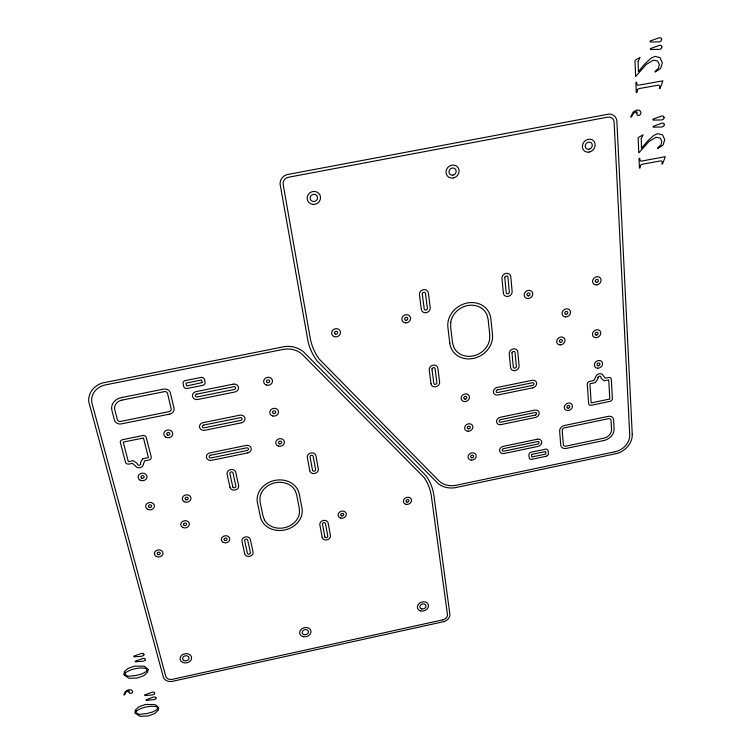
<?xml version="1.0" encoding="UTF-8"?>
<svg xmlns="http://www.w3.org/2000/svg" width="754" height="754" viewBox="0 0 754 754"><rect width="100%" height="100%" fill="white"/><g stroke="black" fill="none" stroke-linecap="round" stroke-linejoin="round"><path stroke-width="1.13" d="M202.213 382.561L186.634 385.954L185.955 383.126L201.554 379.959L202.213 382.561M638.148 61.432L638.402 71.687L644.576 64.213L651.117 58.105L655.113 56.38L660.089 57.719L662.332 62.921L660.57 68.501L655.122 72.111L655.094 71.366L658.355 68.378L659.382 64.542L657.639 61.017L653.435 60.188L646.235 64.458L635.631 76.522L634.962 60.348L640.005 57.474L638.148 61.432M422.268 293.787L424.266 309.263A1.687 1.517 -29 0 0 427.424 308.631L425.454 293.155A1.697 1.527 -29.8 0 0 422.268 293.787M641.249 138.604L641.484 148.302L647.488 141.177L653.85 135.334L657.742 133.665L662.568 134.881L664.755 139.773L663.03 145.07L657.733 148.538L657.705 147.831L660.881 144.975L661.88 141.337L660.184 138.029L656.103 137.275L649.109 141.384L638.779 152.911L638.148 137.614L643.058 134.843L641.249 138.604M128.84 691.833L129.622 693.294L131.102 693.378L132.402 692.568L132.647 691.22L131.215 689.882L128.406 689.769L125.39 691.446L123.873 694.971L124.627 694.802L125.824 692.295L128.208 690.975L129 691.126L128.84 691.833M431.957 369.026L433.833 383.607A1.64 1.433 -25.9 0 0 436.896 382.975L435.039 368.404A1.649 1.442 -26.4 0 0 431.957 369.026M611.541 429.205L611.532 430.242A8.501 6.993 -31.9 0 1 604.944 437.914L565.623 446.217A2.592 2.139 -30 0 1 563.342 444.766L562.211 430.28A2.611 2.168 -30.5 0 1 564.209 427.904L608.751 418.611A2.611 2.149 -32.5 0 1 610.994 420.091L611.541 429.205M450.751 322.212L450.638 327.01L452.485 342.514L453.691 346.972A19.284 16.927 -30.2 0 0 473.05 355.954A19.284 16.927 -30.2 0 0 489.591 339.734L489.77 335.002L488.158 319.498L487.009 314.955A19.416 17.135 -31 0 0 467.433 305.596A19.416 17.135 -31 0 0 450.751 322.212M632.248 434.37L632.201 436.415A18.85 15.41 -32 0 1 617.554 453.343L454.803 487.772A22.865 19.255 -24 0 1 437.923 483.418L316.699 360.497L314.399 356.991A67.747 61.121 -23.8 0 1 308.122 341.977L280.073 183.948A9.482 9.114 -21.4 0 1 286.746 174.664L608.77 114.09A9.632 8.417 -50.5 0 1 616.838 120.414L632.248 434.37M504.756 277.472L506.236 292.967A1.687 1.489 -35 0 0 509.365 292.345L507.904 276.85A1.697 1.508 -35.9 0 0 504.756 277.472M511.957 352.797L513.351 367.387A1.64 1.404 -31.1 0 0 516.386 366.774L515.01 352.175A1.649 1.423 -31.8 0 0 511.957 352.797M531.495 454.464L531.749 456.999L545.821 454.049L545.651 451.505L531.495 454.464M595.453 377.368L593.898 380.506L589.854 381.336A2.865 2.403 -33.5 0 0 587.291 384.389L588.676 403.984A2.846 2.366 -32.7 0 0 591.409 405.256L610.193 401.335A2.846 2.356 -33.5 0 0 612.399 398.743L611.296 379.121A2.875 2.394 -34.3 0 0 608.827 377.452L605.255 378.178L602.201 374.276A4.307 3.6 -34.1 0 0 596.414 375.464L595.453 377.368M598.026 377.462L597.922 378.819L595.302 382.617L589.939 383.758L591.183 402.909L609.807 399.026L608.723 379.912L604.143 380.808L601.136 378.159L600.872 376.877A1.546 1.291 -34.1 0 0 598.026 377.462M637.224 89.933L637.007 92.459L636.291 92.591L635.867 82.422L636.593 82.29L637.026 84.665L637.893 85.296L662.898 80.829L660.014 88.633L659.401 88.454L659.929 86.295L658.685 85.127L640.787 88.265L637.95 89.019L637.224 89.933M640.325 165.578L640.108 167.963L639.411 168.104L639.015 158.481L639.712 158.349L640.127 160.593L640.975 161.186L665.282 156.7L662.474 164.118L661.88 163.948L662.398 161.903L661.183 160.809L643.784 163.957L641.032 164.702L640.325 165.578M148.076 669.373L147.652 672.116L144.061 675.556L137.454 677.997L129.028 678.298L123.826 674.821L124.316 671.795L127.784 668.544L134.466 666.102L144.287 666.187L148.076 669.373M158.67 707.554L158.246 710.221L154.702 713.567L148.208 715.97L139.952 716.3L134.862 712.973L135.362 710.042L138.774 706.875L145.333 704.481L154.966 704.509L158.67 707.554M636.762 113.034L637.243 115.23L638.808 115.503L640.391 114.467L640.994 112.553L639.797 110.461L636.819 109.999L633.181 112.101L630.683 117.04L631.532 116.879L633.426 113.373L636.301 111.715L637.111 112.016L636.762 113.034M143.957 654.321L143.731 655.443L141.366 656.329L133.91 656.857L133.722 656.197L141.724 653.36L143.185 653.454L143.957 654.321M154.693 693.039L154.476 694.123L152.148 695L144.834 695.546L144.655 694.915L152.506 692.115L153.939 692.2L154.693 693.039M143.477 464.03L142.779 465.944A4.467 3.836 -3.5 0 1 136.615 467.207L132.478 463.352L128.661 464.125A2.997 2.573 -2.7 0 1 125.579 462.494L120.31 442.457A3.025 2.611 -1.9 0 1 122.28 439.742L142.751 435.558A3.007 2.611 -3.2 0 1 146.069 436.868L151.205 456.896A2.988 2.573 -3.9 0 1 148.924 459.997L144.608 460.873L143.477 464.03M145.352 659.354L145.117 660.429L143.609 661.145L135.315 661.842L135.155 661.258L143.1 658.374L144.57 658.468L145.352 659.354M156.04 697.893L155.814 698.939L154.325 699.637L146.191 700.362L146.031 699.797L153.835 696.96L155.277 697.045L156.04 697.893M125.305 672.851L124.9 674.538L128.133 676.263L136.276 675.461L142.223 673.793L146.342 671.494L146.945 669.627L146.003 668.421C139.075 667.111 131.121 668.939 125.305 672.851M136.323 711.06L135.918 712.69L139.075 714.34L147.068 713.52L152.911 711.87L156.964 709.618L157.558 707.817L156.643 706.658C149.82 705.433 142.044 707.243 136.323 711.06M661.654 39.368L661.126 40.999L659.335 41.904L650.165 41.979L650.127 40.989L659.477 37.7L661.032 38.002L661.654 39.368M664.104 117.511L663.595 119.057L661.861 119.933L652.945 120.093L652.907 119.16L662.003 115.956L663.511 116.229L664.104 117.511M661.889 46.946L661.371 48.51L659.561 49.387L650.429 49.481L650.4 48.605L659.703 45.24L661.267 45.551L661.889 46.946M664.331 124.664L663.822 126.154L662.069 127.002L653.2 127.19L653.171 126.361L662.21 123.09L663.727 123.364L664.331 124.664M142.676 458.771L140.489 462.617L140.621 463.964A1.612 1.376 -3.5 0 1 137.596 464.587L137.049 463.324L133.204 460.694L128.331 461.684L123.222 442.108L143.458 437.999L148.397 457.565L142.676 458.771M535.594 414.992L500.411 422.287A1.536 1.301 -28 0 1 500.147 419.742L535.368 412.438A1.536 1.291 -29.9 0 1 535.594 414.992M503.681 448.592L503.144 448.771A1.517 1.272 -27.1 0 0 503.399 451.26L538.158 443.983A1.508 1.263 -28.9 0 0 537.941 441.495L503.681 448.592M203.816 425.039L203.241 425.228A1.602 1.404 -7.4 0 0 203.844 427.876L241.233 420.261A1.593 1.404 -10.2 0 0 240.677 417.612L203.816 425.039M210.639 455.218L210.074 455.397A1.583 1.367 -8.3 0 0 210.658 457.989L247.576 450.392A1.574 1.367 -10.8 0 0 247.029 447.801L210.639 455.218M497.631 389.818L497.084 389.997A1.555 1.329 -29.1 0 0 497.348 392.608L532.974 385.294A1.555 1.319 -31.1 0 0 532.739 382.683L497.631 389.818M196.813 394.097L196.228 394.285A1.621 1.442 -6.4 0 0 196.851 397L234.739 389.356A1.612 1.442 -9.5 0 0 234.164 386.642L196.813 394.097M444.125 621.569L171.724 681.493A8.096 6.371 -8.1 0 1 163.514 677.686L88.802 401.967A20.792 18.237 0.4 0 1 102.214 383.032L284.673 346.567A24.373 21.847 -14.4 0 1 303.589 351.901L426.236 475.972L428.215 479.073A62.978 52.903 -18.6 0 1 433.946 495.651L449.94 614.783A7.842 6.23 -20.3 0 1 444.125 621.569M121.865 400.138L120.612 400.468A9.274 8.124 -0.9 0 0 114.58 408.885L117.398 419.893A2.828 2.46 -1 0 0 120.31 421.477L169.377 411.561A2.799 2.46 -4.3 0 0 171.233 409.017L167.473 393.202A2.818 2.498 -3.7 0 0 164.598 391.59L121.865 400.138M442.871 619.845L172.242 679.345A5.495 4.326 -8.1 0 1 165.767 676.338L92.12 403.748A17.851 15.655 0.4 0 1 105.503 384.898L283.089 349.441A21.527 19.302 -14.4 0 1 302.854 355.002L424.031 477.461A60.301 50.65 -18.6 0 1 431.373 496.236L447.452 614.501A5.316 4.232 -20.3 0 1 442.871 619.845M615.113 451.731L456.396 485.227A20.188 17.003 -24 0 1 438.743 480.656L319.008 358.876A64.787 58.454 -23.8 0 1 310.073 337.424L283.193 184.57A6.437 6.183 -21.4 0 1 288.452 177.256L607.743 117.134A6.541 5.712 -50.5 0 1 614.114 122.12L629.722 434.832A16.183 13.233 -32 0 1 615.113 451.731M537.357 439.224L503.286 446.349A4.204 3.534 -27.1 0 0 499.591 450.779A4.204 3.534 -27.1 0 0 504.021 453.512L537.988 446.396A4.204 3.506 -28.9 0 0 541.711 441.967A4.204 3.506 -28.9 0 0 537.357 439.224M604.029 440.468L566.122 448.432A5.259 4.354 -30 0 1 560.74 445.02L559.638 431.109A5.297 4.401 -30.5 0 1 564.36 425.52L608.289 416.359A5.297 4.354 -32.5 0 1 613.586 419.846L614.086 428.743A11.178 9.189 -31.9 0 1 604.029 440.468M546.301 456.245L531.683 459.318A2.79 2.319 -28.2 0 1 529.185 457.763L528.912 455.077A2.799 2.328 -28.2 0 1 531.391 452.136L545.689 449.148A2.799 2.319 -28.9 0 1 548.177 450.713L548.431 453.719A2.79 2.319 -28.9 0 1 546.301 456.245M535.425 417.462L501.042 424.596A4.26 3.61 -28 0 1 496.556 421.788A4.26 3.61 -28 0 1 500.288 417.264L534.774 410.119A4.26 3.591 -29.9 0 1 539.195 412.947A4.26 3.591 -29.9 0 1 535.425 417.462M532.805 387.82L497.989 394.973A4.317 3.704 -29.1 0 1 493.436 392.071A4.317 3.704 -29.1 0 1 497.216 387.462L532.135 380.299A4.317 3.676 -31.1 0 1 536.612 383.211A4.317 3.676 -31.1 0 1 532.805 387.82M247.689 452.9L211.61 460.326A4.401 3.808 -8.3 0 1 206.455 457.489A4.401 3.808 -8.3 0 1 209.923 452.89L246.115 445.444A4.383 3.808 -10.8 0 1 251.195 448.291A4.383 3.808 -10.8 0 1 247.689 452.9M241.355 422.824L204.805 430.28A4.458 3.911 -7.4 0 1 199.574 427.358A4.458 3.911 -7.4 0 1 203.08 422.655L239.753 415.19A4.439 3.902 -10.2 0 1 244.899 418.121A4.439 3.902 -10.2 0 1 241.355 422.824M169.612 414.116L121.319 423.889A5.73 5.005 -1 0 1 114.457 420.157L111.922 410.506A12.196 10.688 -0.9 0 1 121.13 397.65L163.627 389.121A5.721 5.061 -3.7 0 1 170.404 392.947L174.004 408.131A5.683 4.995 -4.3 0 1 169.612 414.116M201.309 377.377L185.088 380.629A3.035 2.705 -5.2 0 0 183.052 383.418L183.825 386.774A3.035 2.696 -5.3 0 0 186.907 388.527L202.694 385.379A3.025 2.696 -6.6 0 0 205.069 382.146L204.381 379.149A3.035 2.705 -6.5 0 0 201.309 377.377M233.222 384.163L196.068 391.637A4.524 4.006 -6.4 0 0 192.524 396.444A4.524 4.006 -6.4 0 0 197.84 399.469L234.871 391.995A4.496 4.006 -9.5 0 0 238.443 387.188A4.496 4.006 -9.5 0 0 233.222 384.163M247.463 553.493L244.598 540.458A1.593 1.329 -11 0 1 247.604 539.817L250.451 552.852A1.583 1.31 -11.2 0 1 247.463 553.493M232.854 487.056L229.819 473.248A1.64 1.404 -9.8 0 1 232.92 472.607L235.936 486.415A1.631 1.395 -10.1 0 1 232.854 487.056M264.55 520.166L263.052 516.188L260.149 502.334L259.923 498.036A18.624 15.834 -13 0 1 275.229 482.739A18.624 15.834 -13 0 1 295.2 490.656L296.642 494.69L299.329 508.564L299.489 512.805A18.511 15.636 -13.1 0 1 284.296 527.753A18.511 15.636 -13.1 0 1 264.55 520.166M324.87 537.027L322.458 523.964A1.574 1.319 -15.6 0 1 325.436 523.342L327.83 536.405A1.565 1.31 -15.6 0 1 324.87 537.027M312.58 470.468L310.026 456.641A1.621 1.395 -15.5 0 1 313.089 456L315.624 469.836A1.612 1.385 -15.5 0 1 312.58 470.468M230.008 487.282L227.114 474.181A4.43 3.808 -9.8 0 1 230.63 469.563A4.43 3.808 -9.8 0 1 235.785 472.381L238.632 485.491A4.401 3.761 -10.1 0 1 235.125 490.053A4.401 3.761 -10.1 0 1 230.008 487.282M244.701 553.728L241.968 541.363A4.298 3.591 -11 0 1 245.399 536.952A4.298 3.591 -11 0 1 250.375 539.581L253.061 551.947A4.279 3.553 -11.2 0 1 249.64 556.311A4.279 3.553 -11.2 0 1 244.701 553.728M260.441 516.895L257.453 502.748A21.357 18.162 -13 0 1 274.748 480.43A21.357 18.162 -13 0 1 299.263 493.993L301.986 508.149A21.235 17.936 -13.1 0 1 284.729 529.977A21.235 17.936 -13.1 0 1 260.441 516.895M309.771 470.684L307.34 457.565A4.383 3.779 -15.5 0 1 310.94 452.947A4.383 3.779 -15.5 0 1 315.907 455.793L318.301 468.913A4.354 3.742 -15.5 0 1 314.71 473.474A4.354 3.742 -15.5 0 1 309.771 470.684M322.147 537.263L319.847 524.869A4.26 3.572 -15.6 0 1 323.362 520.467A4.26 3.572 -15.6 0 1 328.169 523.106L330.422 535.5A4.232 3.534 -15.6 0 1 326.925 539.855A4.232 3.534 -15.6 0 1 322.147 537.263M421.363 309.432L419.45 294.757A4.599 4.147 -29.8 0 1 423.38 289.696A4.599 4.147 -29.8 0 1 428.366 292.986L430.223 307.67A4.571 4.1 -29 0 1 426.321 312.665A4.571 4.1 -29 0 1 421.363 309.432M431.015 383.795L429.224 369.969A4.458 3.911 -26.4 0 1 433.041 365.162A4.458 3.911 -26.4 0 1 437.867 368.216L439.61 382.042A4.43 3.864 -25.9 0 1 435.812 386.793A4.43 3.864 -25.9 0 1 431.015 383.795M449.78 343.23L447.885 327.396A22.271 19.661 -31 0 1 467.131 303.004A22.271 19.661 -31 0 1 490.863 318.782L492.485 334.625A22.12 19.416 -30.2 0 1 473.314 358.442A22.12 19.416 -30.2 0 1 449.78 343.23M503.38 293.127L501.957 278.433A4.599 4.072 -35.9 0 1 505.972 273.382A4.599 4.072 -35.9 0 1 510.769 276.69L512.145 291.383A4.571 4.024 -35 0 1 508.149 296.379A4.571 4.024 -35 0 1 503.38 293.127M510.581 367.575L509.242 353.73A4.449 3.845 -31.8 0 1 513.144 348.923A4.449 3.845 -31.8 0 1 517.8 351.995L519.091 365.841A4.43 3.808 -31.1 0 1 515.208 370.591A4.43 3.808 -31.1 0 1 510.581 367.575M597.055 284.852A4.505 3.864 -39.2 0 0 600.391 278.056A4.505 3.864 -39.2 0 0 593.021 279.517A4.505 3.864 -39.2 0 0 597.055 284.852M596.914 282.269A1.621 1.385 -39.2 0 0 598.101 279.828A1.621 1.385 -39.2 0 0 595.453 280.356A1.621 1.385 -39.2 0 0 596.914 282.269M453.248 177.963A6.795 6.258 -42.9 0 0 457.848 167.313A6.795 6.258 -42.9 0 0 446.566 169.424A6.795 6.258 -42.9 0 0 453.248 177.963M527.696 298.546A4.486 3.93 -35.8 0 0 532.531 292.561A4.486 3.93 -35.8 0 0 525.199 292.166A4.486 3.93 -35.8 0 0 527.696 298.546M405.614 322.901A4.486 4.024 -26.9 0 0 410.289 316.906A4.486 4.024 -26.9 0 0 402.749 316.539A4.486 4.024 -26.9 0 0 405.614 322.901M313.117 204.419A6.777 6.456 -25.1 0 0 319.969 195.069A6.777 6.456 -25.1 0 0 308.405 194.287A6.777 6.456 -25.1 0 0 313.117 204.419M334.456 336.68A4.505 4.072 -20 0 0 340.497 331.883A4.505 4.072 -20 0 0 333.315 329.696A4.505 4.072 -20 0 0 334.456 336.68M589.11 152.091A6.861 6.032 -48.6 0 0 594.105 141.45A6.861 6.032 -48.6 0 0 583.021 143.533A6.861 6.032 -48.6 0 0 589.11 152.091M560.071 344.898A4.392 3.751 -34.5 0 0 564.85 339.112A4.392 3.751 -34.5 0 0 557.715 338.791A4.392 3.751 -34.5 0 0 560.071 344.898M464.634 401.58A4.317 3.723 -27.1 0 0 469.224 395.935A4.317 3.723 -27.1 0 0 462.042 395.671A4.317 3.723 -27.1 0 0 464.634 401.58M567.564 410.553A4.26 3.563 -31.6 0 0 572.229 405.021A4.26 3.563 -31.6 0 0 565.293 404.775A4.26 3.563 -31.6 0 0 567.564 410.553M595.754 337.651A4.392 3.723 -36.2 0 0 600.57 331.873A4.392 3.723 -36.2 0 0 593.502 331.534A4.392 3.723 -36.2 0 0 595.754 337.651M597.639 368.216A4.335 3.638 -34.7 0 0 602.399 362.551A4.335 3.638 -34.7 0 0 595.415 362.25A4.335 3.638 -34.7 0 0 597.639 368.216M565.472 316.925A4.449 3.827 -36.2 0 0 570.307 311.034A4.449 3.827 -36.2 0 0 563.106 310.676A4.449 3.827 -36.2 0 0 565.472 316.925M471.486 460.166A4.213 3.553 -25.3 0 0 475.981 454.737A4.213 3.553 -25.3 0 0 468.969 454.549A4.213 3.553 -25.3 0 0 471.486 460.166M468.111 431.26A4.26 3.638 -26.1 0 0 472.645 425.727A4.26 3.638 -26.1 0 0 465.548 425.51A4.26 3.638 -26.1 0 0 468.111 431.26M528.196 295.917A1.612 1.414 -35.8 0 0 529.93 293.758A1.612 1.414 -35.8 0 0 527.291 293.626A1.612 1.414 -35.8 0 0 528.196 295.917M465.067 399.12A1.555 1.338 -27.1 0 0 466.717 397.085A1.555 1.338 -27.1 0 0 464.125 397A1.555 1.338 -27.1 0 0 465.067 399.12M566 314.333A1.602 1.376 -36.2 0 0 567.734 312.222A1.602 1.376 -36.2 0 0 565.151 312.09A1.602 1.376 -36.2 0 0 566 314.333M335.511 334.173A1.621 1.461 -20 0 0 337.679 332.448A1.621 1.461 -20 0 0 335.096 331.666A1.621 1.461 -20 0 0 335.511 334.173M313.447 201.516A3.732 3.553 -25.1 0 0 317.217 196.351A3.732 3.553 -25.1 0 0 310.837 195.927A3.732 3.553 -25.1 0 0 313.447 201.516M560.59 342.363A1.574 1.348 -34.5 0 0 562.305 340.28A1.574 1.348 -34.5 0 0 559.741 340.167A1.574 1.348 -34.5 0 0 560.59 342.363M452.947 175.107A3.742 3.45 -42.9 0 0 455.473 169.226A3.742 3.45 -42.9 0 0 449.252 170.404A3.742 3.45 -42.9 0 0 452.947 175.107M596.301 335.115A1.583 1.338 -36.2 0 0 598.035 333.042A1.583 1.338 -36.2 0 0 595.49 332.919A1.583 1.338 -36.2 0 0 596.301 335.115M471.91 457.81A1.517 1.272 -25.3 0 0 473.521 455.859A1.517 1.272 -25.3 0 0 471.005 455.793A1.517 1.272 -25.3 0 0 471.91 457.81M588.959 149.226A3.779 3.327 -48.6 0 0 591.702 143.364A3.779 3.327 -48.6 0 0 585.594 144.514A3.779 3.327 -48.6 0 0 588.959 149.226M598.176 365.737A1.555 1.31 -34.7 0 0 599.892 363.701A1.555 1.31 -34.7 0 0 597.375 363.598A1.555 1.31 -34.7 0 0 598.176 365.737M468.536 428.856A1.536 1.31 -26.1 0 0 470.166 426.868A1.536 1.31 -26.1 0 0 467.612 426.792A1.536 1.31 -26.1 0 0 468.536 428.856M406.001 320.271A1.612 1.451 -26.9 0 0 407.678 318.113A1.612 1.451 -26.9 0 0 404.964 317.981A1.612 1.451 -26.9 0 0 406.001 320.271M568.082 408.14A1.536 1.282 -31.6 0 0 569.751 406.152A1.536 1.282 -31.6 0 0 567.262 406.067A1.536 1.282 -31.6 0 0 568.082 408.14M303.278 636.687A5.749 4.609 -14 0 0 310.921 630.938A5.749 4.609 -14 0 0 301.723 628.855A5.749 4.609 -14 0 0 303.278 636.687M223.165 542.362A4.251 3.553 -9.8 0 0 229.772 539.346A4.251 3.553 -9.8 0 0 223.712 536.169A4.251 3.553 -9.8 0 0 223.165 542.362M340.685 518.073A4.194 3.525 -16.8 0 0 346.303 513.766A4.194 3.525 -16.8 0 0 339.639 512.051A4.194 3.525 -16.8 0 0 340.685 518.073M420.732 610.966A5.683 4.552 -19.6 0 0 428.461 605.236A5.683 4.552 -19.6 0 0 419.601 603.115A5.683 4.552 -19.6 0 0 420.732 610.966M405.878 504.285A4.175 3.497 -20.7 0 0 411.533 499.977A4.175 3.497 -20.7 0 0 405.002 498.243A4.175 3.497 -20.7 0 0 405.878 504.285M156.351 556.499A4.298 3.563 -6.2 0 0 162.977 553.464A4.298 3.563 -6.2 0 0 156.747 550.307A4.298 3.563 -6.2 0 0 156.351 556.499M182.6 662.342A5.844 4.637 -8.6 0 0 191.629 658.251A5.844 4.637 -8.6 0 0 183.222 654.255A5.844 4.637 -8.6 0 0 182.6 662.342M184.23 501.702A4.364 3.704 -7.1 0 0 190.979 498.611A4.364 3.704 -7.1 0 0 184.702 495.265A4.364 3.704 -7.1 0 0 184.23 501.702M278.565 446.132A4.364 3.798 -13.3 0 0 284.352 441.599A4.364 3.798 -13.3 0 0 277.312 439.676A4.364 3.798 -13.3 0 0 278.565 446.132M165.823 437.179A4.486 3.911 -4.8 0 0 172.76 433.974A4.486 3.911 -4.8 0 0 166.257 430.393A4.486 3.911 -4.8 0 0 165.823 437.179M147.69 509.318A4.392 3.704 -5 0 0 154.447 506.217A4.392 3.704 -5 0 0 148.067 502.88A4.392 3.704 -5 0 0 147.69 509.318M140.159 480.175A4.449 3.798 -4 0 0 147.002 477.037A4.449 3.798 -4 0 0 140.527 473.597A4.449 3.798 -4 0 0 140.159 480.175M182.675 527.414A4.317 3.629 -7.3 0 0 189.358 524.35A4.317 3.629 -7.3 0 0 183.137 521.099A4.317 3.629 -7.3 0 0 182.675 527.414M266.548 385.096A4.477 3.996 -12.6 0 0 272.467 380.384A4.477 3.996 -12.6 0 0 265.229 378.31A4.477 3.996 -12.6 0 0 266.548 385.096M272.628 415.963A4.42 3.893 -13 0 0 278.48 411.335A4.42 3.893 -13 0 0 271.336 409.347A4.42 3.893 -13 0 0 272.628 415.963M304.192 634.661A3.167 2.535 -14 0 0 308.405 631.494A3.167 2.535 -14 0 0 303.325 630.344A3.167 2.535 -14 0 0 304.192 634.661M224.692 540.401A1.527 1.282 -9.8 0 0 227.077 539.308A1.527 1.282 -9.8 0 0 224.89 538.168A1.527 1.282 -9.8 0 0 224.692 540.401M341.666 515.877A1.508 1.263 -16.8 0 0 343.683 514.322A1.508 1.263 -16.8 0 0 341.289 513.71A1.508 1.263 -16.8 0 0 341.666 515.877M421.722 608.94A3.139 2.507 -19.6 0 0 425.982 605.782A3.139 2.507 -19.6 0 0 421.1 604.614A3.139 2.507 -19.6 0 0 421.722 608.94M406.906 502.079A1.499 1.254 -20.7 0 0 408.932 500.533A1.499 1.254 -20.7 0 0 406.585 499.911A1.499 1.254 -20.7 0 0 406.906 502.079M157.85 554.529A1.546 1.282 -6.2 0 0 160.234 553.445A1.546 1.282 -6.2 0 0 157.991 552.305A1.546 1.282 -6.2 0 0 157.85 554.529M184.042 660.532A3.223 2.554 -8.6 0 0 189.028 658.27A3.223 2.554 -8.6 0 0 184.391 656.074A3.223 2.554 -8.6 0 0 184.042 660.532M185.776 499.676A1.565 1.329 -7.1 0 0 188.208 498.564A1.565 1.329 -7.1 0 0 185.946 497.357A1.565 1.329 -7.1 0 0 185.776 499.676M279.536 443.795A1.565 1.367 -13.3 0 0 281.619 442.155A1.565 1.367 -13.3 0 0 279.084 441.467A1.565 1.367 -13.3 0 0 279.536 443.795M167.407 435.049A1.612 1.404 -4.8 0 0 169.895 433.899A1.612 1.404 -4.8 0 0 167.558 432.617A1.612 1.404 -4.8 0 0 167.407 435.049M149.217 507.282A1.574 1.329 -5 0 0 151.648 506.17A1.574 1.329 -5 0 0 149.349 504.973A1.574 1.329 -5 0 0 149.217 507.282M141.705 478.102A1.602 1.367 -4 0 0 144.155 476.971A1.602 1.367 -4 0 0 141.827 475.736A1.602 1.367 -4 0 0 141.705 478.102M184.202 525.415A1.555 1.301 -7.3 0 0 186.606 524.313A1.555 1.301 -7.3 0 0 184.362 523.153A1.555 1.301 -7.3 0 0 184.202 525.415M267.529 382.646A1.612 1.433 -12.6 0 0 269.659 380.959A1.612 1.433 -12.6 0 0 267.057 380.214A1.612 1.433 -12.6 0 0 267.529 382.646M273.608 413.569A1.583 1.395 -13 0 0 275.71 411.901A1.583 1.395 -13 0 0 273.137 411.184A1.583 1.395 -13 0 0 273.608 413.569"/></g></svg>
